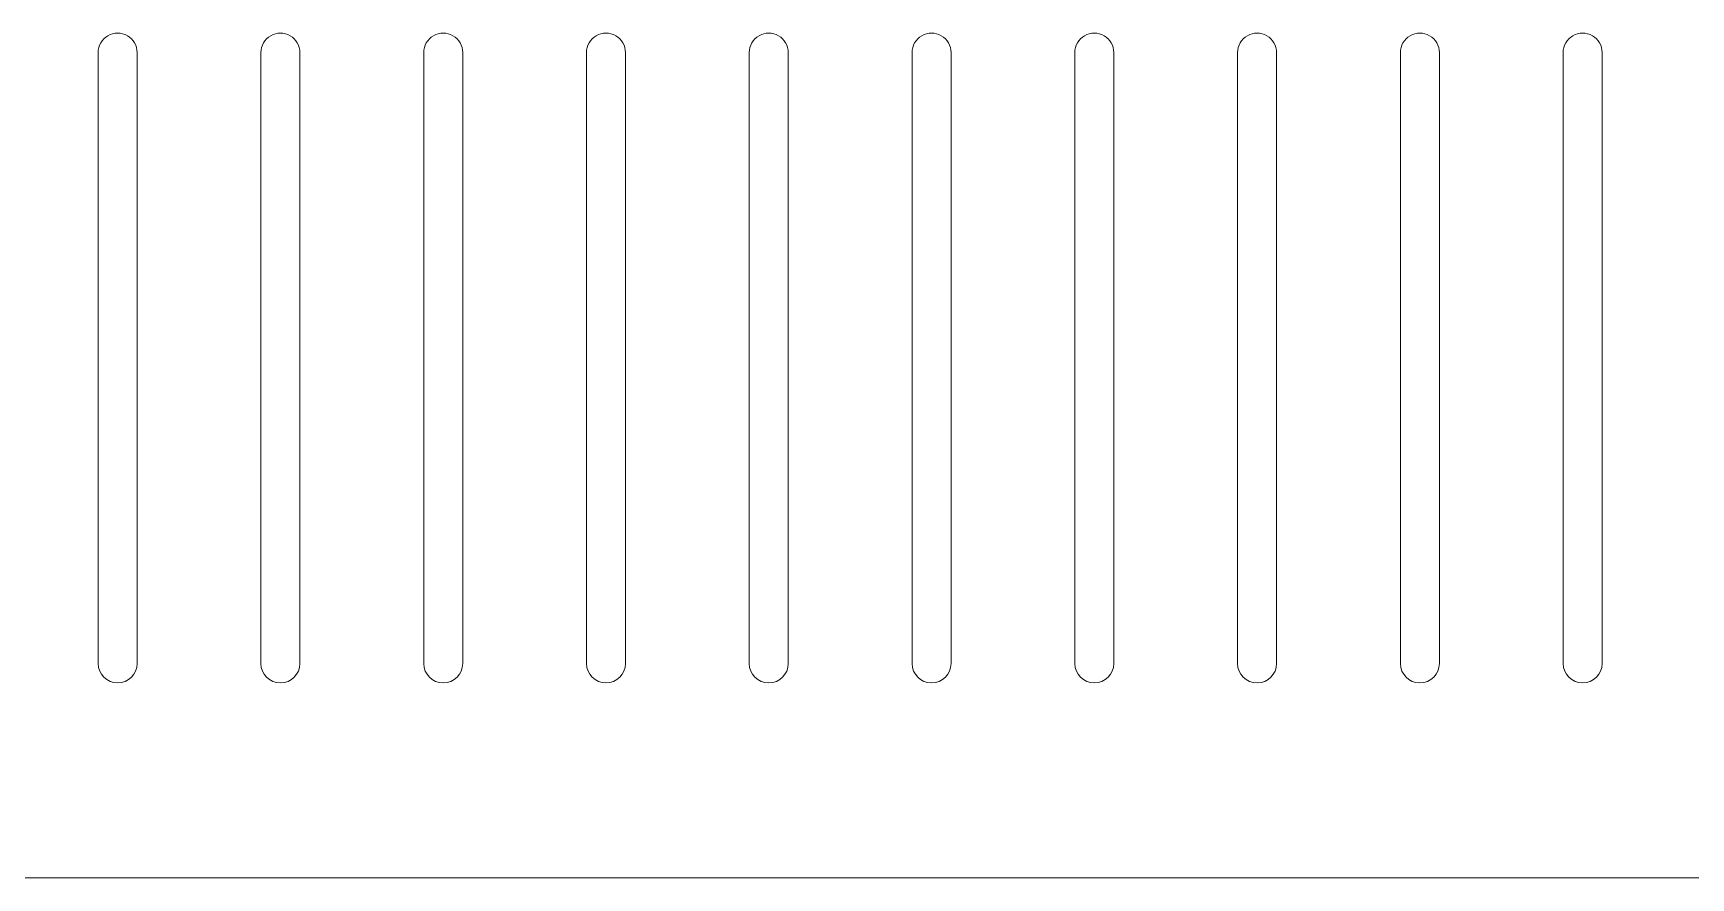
# Model space of a CAD drawing. Header units: millimetres. Extents: x -71336 to -33468, y -26189 to 22712.
# Drawn here: x -34233.9 to -34152.9, y -16553.9 to -16512.7 of the extents above; entities that cross this region are included whole.
import ezdxf

# ---------------------------------------------------------------- set-up
doc = ezdxf.new("R2010")
doc.units = ezdxf.units.MM
doc.layers.add('SC - Equipment', color=7, linetype='Continuous', lineweight=13)
doc.styles.add('ARIAL', font='arial.ttf')

# ---------------------------------------------------------------- blocks, each defined once
blk = doc.blocks.new('*U270')
at = {"layer": 'SC - Equipment'}
for p, q in [((66.6242, 40.3225), (66.6242, 10.4775)), ((68.5292, 10.4775), (68.5292, 40.3225)), ((74.5744, 40.3225), (74.5744, 10.4775)), ((76.4794, 10.4775), (76.4794, 40.3225)), ((82.5246, 40.3225), (82.5246, 10.4775)), ((84.4296, 10.4775), (84.4296, 40.3225)), ((90.4748, 40.3225), (90.4748, 10.4775)), ((92.3798, 10.4775), (92.3798, 40.3225)), ((98.425, 40.3225), (98.425, 10.4775)), ((100.33, 10.4775), (100.33, 40.3225)), ((106.3752, 40.3225), (106.3752, 10.4775)), ((108.2802, 10.4775), (108.2802, 40.3225)), ((114.3254, 40.3225), (114.3254, 10.4775)), ((116.2304, 10.4775), (116.2304, 40.3225)), ((122.2756, 40.3225), (122.2756, 10.4775)), ((124.1806, 10.4775), (124.1806, 40.3225)), ((130.2258, 40.3225), (130.2258, 10.4775)), ((132.1308, 10.4775), (132.1308, 40.3225)), ((138.176, 40.3225), (138.176, 10.4775)), ((140.081, 10.4775), (140.081, 40.3225)), ((-276.352, 0), (276.352, 0)), ((109.56379, 0), (115.91379, 0))]:
    blk.add_line(p, q, dxfattribs=at)
for centre, start, end in [((67.5767, 40.3225), 359.999983, 179.999991), ((75.5269, 40.3225), 359.999983, 179.999991), ((83.4771, 40.3225), 359.999983, 179.999991), ((91.4273, 40.3225), 359.999983, 179.999991), ((99.3775, 40.3225), 359.999983, 179.999991), ((107.3277, 40.3225), 359.999983, 179.999991), ((115.2779, 40.3225), 359.999983, 179.999991), ((123.2281, 40.3225), 359.999983, 179.999991), ((131.1783, 40.3225), 359.999983, 179.999991), ((139.1285, 40.3225), 359.999983, 179.999991), ((67.5767, 10.4775), 179.999991, 359.999983), ((75.5269, 10.4775), 179.999991, 359.999983), ((83.4771, 10.4775), 179.999991, 359.999983), ((91.4273, 10.4775), 179.999991, 359.999983), ((99.3775, 10.4775), 179.999991, 359.999983), ((107.3277, 10.4775), 179.999991, 359.999983), ((115.2779, 10.4775), 179.999991, 359.999983), ((123.2281, 10.4775), 179.999991, 359.999983), ((131.1783, 10.4775), 179.999991, 359.999983), ((139.1285, 10.4775), 179.999991, 359.999983)]:
    blk.add_arc(centre, 0.9525, start, end, dxfattribs=at)
at = {"ltscale": 5, "style": 'ARIAL', "flags": 1}
blk.add_attdef('UNITS', (470.5, 46), '', height=9.73997, dxfattribs=at)

msp = doc.modelspace()

# ---------------------------------------------------------------- block references
at = {"layer": 'SC - Equipment'}
msp.add_blockref('*U270', (-34297.305, -16553.934), dxfattribs=at)

doc.saveas('drawing.dxf')
